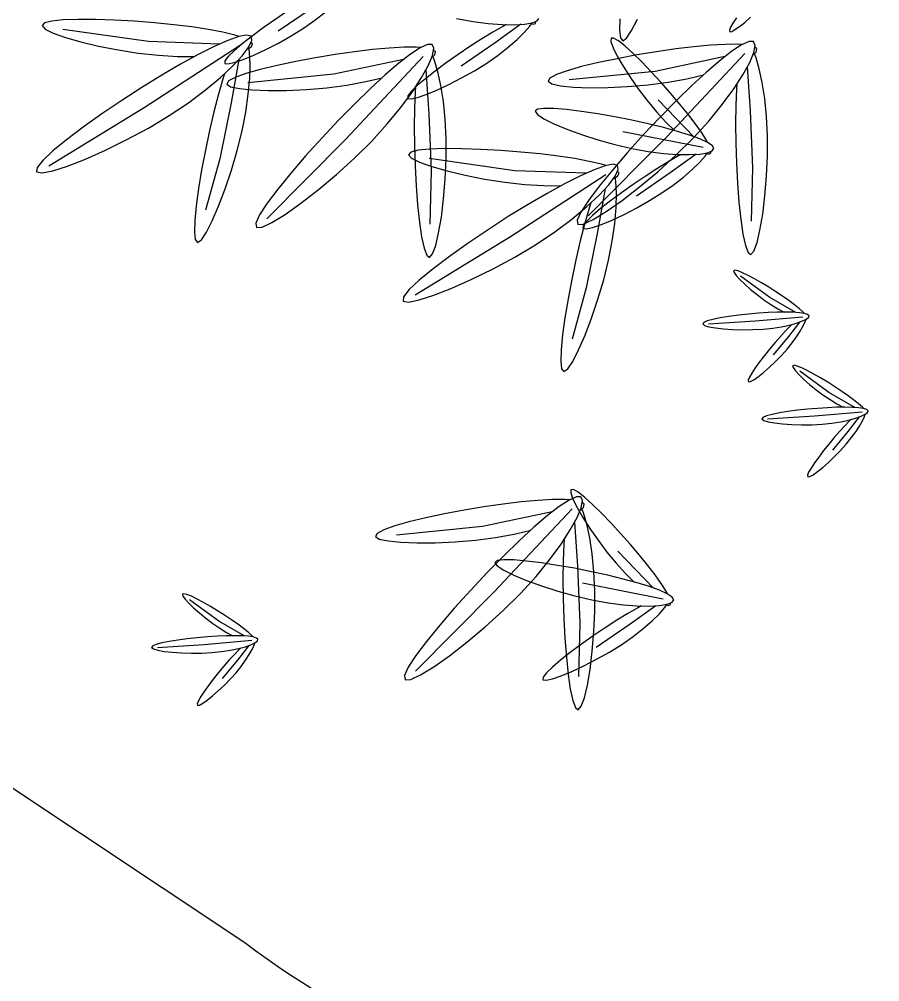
# Model space of a CAD drawing. Extents: x 302512 to 1034855, y -184136 to 410364.
# Drawn here: x 572855 to 576722, y -123200 to -118874 of the extents above; entities that cross this region are included whole.
import ezdxf

# ---------------------------------------------------------------- set-up
doc = ezdxf.new("R2010")
doc.units = 0
doc.header["$MEASUREMENT"] = 0
for name, color, linetype in [('坐椅', 7, 'Continuous'), ('树', 80, 'Continuous'), ('绿化', 97, 'Continuous'), ('绿地', 3, 'Continuous'), ('道路线', 161, 'Continuous')]:
    doc.layers.add(name, color=color, linetype=linetype)
doc.styles.add('DIM_FONT', font='SIMPLEX.shx', dxfattribs={"width": 0.8})

# ---------------------------------------------------------------- blocks, each defined once
blk = doc.blocks.new('_F43BVI')
at = {"layer": '绿地'}
for p, q in [((0.4343, 0.5825), (0.4285, 0.5959)), ((0.4891, 0.589), (0.4849, 0.5862)), ((0.4945, 0.5855), (0.4891, 0.589)), ((0.498, 0.5777), (0.4945, 0.5855)), ((0.4213, 0.5702), (0.4286, 0.561)), ((0.4387, 0.5705), (0.4343, 0.5825)), ((0.4417, 0.5607), (0.4387, 0.5705)), ((0.4728, 0.5651), (0.4695, 0.557)), ((0.5045, 0.5821), (0.4939, 0.5812)), ((0.5266, 0.5814), (0.5045, 0.5821)), ((0.5531, 0.5787), (0.5266, 0.5814)), ((0.5833, 0.5739), (0.5531, 0.5787)), ((0.6164, 0.5667), (0.5833, 0.5739)), ((0.6516, 0.5571), (0.6164, 0.5667)), ((0.4286, 0.561), (0.4348, 0.5542)), ((0.4348, 0.5542), (0.4395, 0.5504)), ((0.4395, 0.5504), (0.4423, 0.5501)), ((0.443, 0.5537), (0.4417, 0.5607)), ((0.4423, 0.5501), (0.443, 0.5537)), ((0.4695, 0.557), (0.4624, 0.5345)), ((0.4905, 0.5641), (0.5943, 0.3752)), ((0.516, 0.5609), (0.5969, 0.5404)), ((0.6879, 0.5452), (0.6516, 0.5571)), ((0.4624, 0.5345), (0.4553, 0.5074)), ((0.5412, 0.5317), (0.5489, 0.5285)), ((0.5489, 0.5285), (0.5786, 0.5175)), ((0.5969, 0.5404), (0.7008, 0.5108)), ((0.724, 0.5316), (0.6879, 0.5452)), ((0.7586, 0.517), (0.724, 0.5316)), ((0.4844, 0.5268), (0.47, 0.3927)), ((0.5786, 0.5175), (0.6113, 0.5065)), ((0.7008, 0.5108), (0.796, 0.4771)), ((0.79, 0.5023), (0.7586, 0.517)), ((0.9816, 0.5129), (0.9718, 0.5064)), ((0.9986, 0.5143), (0.9783, 0.4261)), ((0.9901, 0.5179), (0.9816, 0.5129)), ((0.9934, 0.5195), (0.9901, 0.5179)), ((1.008, 0.516), (1.0045, 0.5187)), ((1.0148, 0.5096), (1.008, 0.516)), ((0.4553, 0.5074), (0.4483, 0.4766)), ((0.6113, 0.5065), (0.6464, 0.4955)), ((0.6464, 0.4955), (0.6828, 0.485)), ((0.8169, 0.4881), (0.79, 0.5023)), ((0.9863, 0.5043), (0.9443, 0.4663)), ((0.9609, 0.4987), (0.9494, 0.4899)), ((0.9718, 0.5064), (0.9609, 0.4987)), ((1.0057, 0.5062), (1.0253, 0.4771)), ((1.0224, 0.5014), (1.0148, 0.5096)), ((1.0305, 0.4914), (1.0224, 0.5014)), ((0.4483, 0.4766), (0.4416, 0.4427)), ((0.502, 0.4455), (0.5046, 0.4774)), ((0.6828, 0.485), (0.7193, 0.4752)), ((0.7193, 0.4752), (0.7543, 0.4667)), ((0.8378, 0.4755), (0.8169, 0.4881)), ((0.8512, 0.465), (0.8378, 0.4755)), ((0.9373, 0.4803), (0.925, 0.4702)), ((0.9494, 0.4899), (0.9373, 0.4803)), ((0.9574, 0.464), (0.9691, 0.4739)), ((0.9691, 0.4739), (0.9788, 0.4832)), ((1.0054, 0.4899), (1.007, 0.4868)), ((1.007, 0.4868), (1.0132, 0.4751)), ((1.0132, 0.4751), (1.0204, 0.4624)), ((1.0253, 0.4771), (1.0496, 0.4388)), ((1.0388, 0.4799), (1.0305, 0.4914)), ((1.0471, 0.4671), (1.0388, 0.4799)), ((0.7543, 0.4667), (0.7864, 0.4599)), ((0.7864, 0.4599), (0.8141, 0.4551)), ((0.8502, 0.4535), (0.8557, 0.4574)), ((0.8557, 0.4574), (0.8512, 0.465)), ((0.9443, 0.4663), (0.8886, 0.4261)), ((0.913, 0.4598), (0.9018, 0.4497)), ((0.925, 0.4702), (0.913, 0.4598)), ((0.9447, 0.4542), (0.9574, 0.464)), ((1.0204, 0.4624), (1.0283, 0.4492)), ((1.0552, 0.4532), (1.0471, 0.4671)), ((0.4416, 0.4427), (0.4353, 0.4065)), ((0.4971, 0.4094), (0.502, 0.4455)), ((0.6065, 0.44), (0.5873, 0.434)), ((0.6229, 0.4443), (0.6065, 0.44)), ((0.6291, 0.4454), (0.6229, 0.4443)), ((0.6465, 0.4349), (0.6499, 0.44)), ((0.6499, 0.4446), (0.6466, 0.4461)), ((0.6516, 0.4326), (0.647, 0.4388)), ((0.6499, 0.44), (0.6499, 0.4446)), ((0.8141, 0.4551), (0.8359, 0.4528)), ((0.8359, 0.4528), (0.8502, 0.4535)), ((0.8918, 0.4401), (0.8836, 0.4317)), ((0.9018, 0.4497), (0.8918, 0.4401)), ((0.9182, 0.4363), (0.9314, 0.4449)), ((0.9314, 0.4449), (0.9447, 0.4542)), ((1.0283, 0.4492), (1.0368, 0.4357)), ((1.0627, 0.4388), (1.0552, 0.4532)), ((1.0694, 0.4245), (1.0627, 0.4388)), ((0.6102, 0.4237), (0.5229, 0.3811)), ((0.5658, 0.4265), (0.5425, 0.4176)), ((0.6353, 0.4343), (0.5598, 0.2987)), ((0.5873, 0.434), (0.5658, 0.4265)), ((0.6597, 0.4189), (0.6516, 0.4326)), ((0.8777, 0.4246), (0.8745, 0.4195)), ((0.8745, 0.4195), (0.8746, 0.4167)), ((0.8836, 0.4317), (0.8777, 0.4246)), ((0.8851, 0.4186), (0.8944, 0.4229)), ((0.8944, 0.4229), (0.9057, 0.4289)), ((0.9057, 0.4289), (0.9182, 0.4363)), ((0.9783, 0.4261), (0.956, 0.3402)), ((1.0368, 0.4357), (1.0455, 0.4225)), ((1.0455, 0.4225), (1.0541, 0.41)), ((1.0752, 0.4111), (1.0694, 0.4245)), ((0.4353, 0.4065), (0.4296, 0.369)), ((0.49, 0.3719), (0.4971, 0.4094)), ((0.5181, 0.4076), (0.493, 0.3967)), ((0.5425, 0.4176), (0.5181, 0.4076)), ((0.6431, 0.4175), (0.6616, 0.3603)), ((0.6682, 0.4017), (0.6597, 0.4189)), ((0.6768, 0.3814), (0.6682, 0.4017)), ((0.8746, 0.4167), (0.8782, 0.4165)), ((0.8782, 0.4165), (0.8851, 0.4186)), ((1.0541, 0.41), (1.0622, 0.3989)), ((1.0797, 0.3992), (1.0752, 0.4111)), ((0.3828, 0.3742), (0.3655, 0.3915)), ((0.47, 0.3927), (0.4349, 0.2329)), ((0.4683, 0.3854), (0.445, 0.374)), ((0.493, 0.3967), (0.4683, 0.3854)), ((0.5674, 0.3819), (0.5879, 0.3925)), ((0.6349, 0.3909), (0.6359, 0.385)), ((0.6359, 0.385), (0.6406, 0.3627)), ((1.0622, 0.3989), (1.0695, 0.3896)), ((1.0695, 0.3896), (1.0757, 0.3828)), ((1.0757, 0.3828), (1.0804, 0.379)), ((1.0827, 0.3894), (1.0797, 0.3992)), ((1.0839, 0.3823), (1.0827, 0.3894)), ((0.3933, 0.3608), (0.3828, 0.3742)), ((0.445, 0.374), (0.424, 0.363)), ((0.4296, 0.369), (0.4248, 0.3316)), ((0.4812, 0.3342), (0.49, 0.3719)), ((0.5179, 0.361), (0.5435, 0.371)), ((0.5435, 0.371), (0.5674, 0.3819)), ((0.5943, 0.3752), (0.6908, 0.1874)), ((0.6851, 0.3585), (0.6768, 0.3814)), ((1.0804, 0.379), (1.0832, 0.3787)), ((1.0832, 0.3787), (1.0839, 0.3823)), ((0.3549, 0.3601), (0.3755, 0.3527)), ((0.3755, 0.3527), (0.3896, 0.3499)), ((0.3896, 0.3499), (0.3958, 0.3524)), ((0.3958, 0.3524), (0.3933, 0.3608)), ((0.4065, 0.353), (0.3934, 0.3443)), ((0.424, 0.363), (0.4065, 0.353)), ((0.4657, 0.3442), (0.4916, 0.3519)), ((0.4916, 0.3519), (0.5179, 0.361)), ((0.6406, 0.3627), (0.6464, 0.3385)), ((0.6616, 0.3603), (0.6833, 0.2856)), ((0.6927, 0.3334), (0.6851, 0.3585)), ((0.3857, 0.3373), (0.3845, 0.3326)), ((0.3845, 0.3326), (0.3905, 0.3305)), ((0.3934, 0.3443), (0.3857, 0.3373)), ((0.3905, 0.3305), (0.4027, 0.3308)), ((0.4027, 0.3308), (0.4201, 0.3334)), ((0.4201, 0.3334), (0.4415, 0.3379)), ((0.4248, 0.3316), (0.4209, 0.2957)), ((0.4415, 0.3379), (0.4657, 0.3442)), ((0.4713, 0.2981), (0.4812, 0.3342)), ((0.6464, 0.3385), (0.6531, 0.3129)), ((0.6993, 0.3067), (0.6927, 0.3334)), ((0.6531, 0.3129), (0.6606, 0.2867)), ((0.4209, 0.2957), (0.4183, 0.263)), ((0.4608, 0.265), (0.4713, 0.2981)), ((0.7048, 0.2794), (0.6993, 0.3067)), ((0.6606, 0.2867), (0.6687, 0.2607)), ((0.7092, 0.2527), (0.7048, 0.2794)), ((0.4183, 0.263), (0.4172, 0.2349)), ((0.4503, 0.2365), (0.4608, 0.265)), ((0.6321, 0.2678), (0.6273, 0.2661)), ((0.6366, 0.2631), (0.6321, 0.2678)), ((0.6454, 0.2574), (0.6349, 0.2591)), ((0.638, 0.2547), (0.6366, 0.2631)), ((0.6667, 0.2515), (0.6454, 0.2574)), ((0.6687, 0.2607), (0.6769, 0.2361)), ((0.6054, 0.2414), (0.5932, 0.2213)), ((0.6106, 0.2485), (0.6054, 0.2414)), ((0.6275, 0.2433), (0.6831, 0.0351)), ((0.6918, 0.2425), (0.6667, 0.2515)), ((0.72, 0.2306), (0.6918, 0.2425)), ((0.7122, 0.2279), (0.7092, 0.2527)), ((0.4172, 0.2349), (0.4177, 0.2131)), ((0.4404, 0.2141), (0.4503, 0.2365)), ((0.5932, 0.2213), (0.5798, 0.1967)), ((0.6515, 0.2341), (0.7252, 0.1948)), ((0.6769, 0.2361), (0.685, 0.2139)), ((0.7139, 0.2061), (0.7122, 0.2279)), ((0.7504, 0.2157), (0.72, 0.2306)), ((0.3099, 0.1959), (0.3133, 0.201)), ((0.3134, 0.2056), (0.3101, 0.2071)), ((0.3133, 0.201), (0.3134, 0.2056)), ((0.4177, 0.2131), (0.4202, 0.1989)), ((0.4318, 0.1995), (0.4404, 0.2141)), ((0.6127, 0.2085), (0.5666, 0.0817)), ((0.685, 0.2139), (0.6927, 0.1952)), ((0.7142, 0.1885), (0.7139, 0.2061)), ((0.7822, 0.198), (0.7504, 0.2157)), ((0.315, 0.1936), (0.3105, 0.1998)), ((0.3231, 0.1799), (0.315, 0.1936)), ((0.4202, 0.1989), (0.4249, 0.1941)), ((0.4249, 0.1941), (0.4318, 0.1995)), ((0.5798, 0.1967), (0.5656, 0.1684)), ((0.669, 0.1997), (0.6757, 0.1948)), ((0.6757, 0.1948), (0.7019, 0.177)), ((0.6927, 0.1952), (0.6996, 0.181)), ((0.7129, 0.1763), (0.7142, 0.1885)), ((0.7252, 0.1948), (0.819, 0.1413)), ((0.8146, 0.1778), (0.7822, 0.198)), ((0.3065, 0.1785), (0.325, 0.1213)), ((0.3316, 0.1627), (0.3231, 0.1799)), ((0.5656, 0.1684), (0.551, 0.1371)), ((0.6996, 0.181), (0.7055, 0.1725)), ((0.7019, 0.177), (0.7311, 0.1584)), ((0.7055, 0.1725), (0.71, 0.1707)), ((0.71, 0.1707), (0.7129, 0.1763)), ((0.8465, 0.1559), (0.8146, 0.1778)), ((0.2983, 0.1519), (0.2994, 0.146)), ((0.2994, 0.146), (0.3041, 0.1237)), ((0.3402, 0.1424), (0.3316, 0.1627)), ((0.6103, 0.1254), (0.6205, 0.1558)), ((0.7311, 0.1584), (0.7624, 0.1394)), ((0.8765, 0.1334), (0.8465, 0.1559)), ((0.3485, 0.1195), (0.3402, 0.1424)), ((0.551, 0.1371), (0.5363, 0.1035)), ((0.7624, 0.1394), (0.7953, 0.1205)), ((0.819, 0.1413), (0.9033, 0.0858)), ((0.9035, 0.1116), (0.8765, 0.1334)), ((0.3041, 0.1237), (0.3098, 0.0995)), ((0.325, 0.1213), (0.3467, 0.0466)), ((0.3561, 0.0944), (0.3485, 0.1195)), ((0.5969, 0.0915), (0.6103, 0.1254)), ((0.7953, 0.1205), (0.8284, 0.1023)), ((0.9263, 0.0915), (0.9035, 0.1116)), ((0.3098, 0.0995), (0.3165, 0.074)), ((0.3627, 0.0677), (0.3561, 0.0944)), ((0.5363, 0.1035), (0.5218, 0.0684)), ((0.5811, 0.0568), (0.5969, 0.0915)), ((0.8284, 0.1023), (0.8604, 0.0857)), ((0.9435, 0.0742), (0.9263, 0.0915)), ((0.3165, 0.074), (0.3241, 0.0477)), ((0.5666, 0.0817), (0.4943, -0.065)), ((0.8604, 0.0857), (0.8899, 0.0713)), ((0.954, 0.0608), (0.9435, 0.0742)), ((0.3683, 0.0404), (0.3627, 0.0677)), ((0.5218, 0.0684), (0.5081, 0.0332)), ((0.5635, 0.0223), (0.5811, 0.0568)), ((0.8899, 0.0713), (0.9157, 0.0601)), ((0.9157, 0.0601), (0.9363, 0.0527)), ((0.9566, 0.0524), (0.954, 0.0608)), ((0.3241, 0.0477), (0.3321, 0.0217)), ((0.3726, 0.0137), (0.3683, 0.0404)), ((0.9363, 0.0527), (0.9503, 0.0498)), ((0.9503, 0.0498), (0.9566, 0.0524)), ((0.3321, 0.0217), (0.3403, -0.0029)), ((0.5081, 0.0332), (0.4957, -0.0006)), ((0.5452, -0.0104), (0.5635, 0.0223)), ((0.6831, 0.0351), (0.7319, -0.1704)), ((0.3058, 0.0091), (0.3015, 0.0063)), ((0.3112, 0.0057), (0.3058, 0.0091)), ((0.3211, 0.0022), (0.3105, 0.0014)), ((0.3146, -0.0022), (0.3112, 0.0057)), ((0.3432, 0.0016), (0.3211, 0.0022)), ((0.3698, -0.0011), (0.3432, 0.0016)), ((0.3756, -0.0111), (0.3726, 0.0137)), ((1.207, 0.0113), (1.2027, 0.0085)), ((1.2124, 0.0078), (1.207, 0.0113)), ((1.2223, 0.0044), (1.2117, 0.0036)), ((1.2158, 0), (1.2124, 0.0078)), ((1.2444, 0.0038), (1.2223, 0.0044)), ((1.271, 0.0011), (1.2444, 0.0038)), ((1.3012, -0.0038), (1.271, 0.0011)), ((0.2895, -0.0148), (0.2862, -0.0229)), ((0.3071, -0.0158), (0.4109, -0.2047)), ((0.3403, -0.0029), (0.3484, -0.0251)), ((0.4, -0.006), (0.3698, -0.0011)), ((0.3773, -0.0329), (0.3756, -0.0111)), ((0.4331, -0.0132), (0.4, -0.006)), ((0.4682, -0.0227), (0.4331, -0.0132)), ((0.4957, -0.0006), (0.4854, -0.0318)), ((0.5271, -0.04), (0.5452, -0.0104)), ((1.1907, -0.0126), (1.1874, -0.0207)), ((1.2083, -0.0136), (1.3121, -0.2025)), ((1.2338, -0.0168), (1.3148, -0.0373)), ((1.3343, -0.011), (1.3012, -0.0038)), ((1.3694, -0.0206), (1.3343, -0.011)), ((0.2862, -0.0229), (0.2791, -0.0454)), ((0.3326, -0.019), (0.4136, -0.0395)), ((0.3484, -0.0251), (0.3561, -0.0438)), ((0.3776, -0.0505), (0.3773, -0.0329)), ((0.5045, -0.0347), (0.4682, -0.0227)), ((0.4854, -0.0318), (0.4776, -0.0588)), ((0.5407, -0.0483), (0.5045, -0.0347)), ((1.1874, -0.0207), (1.1803, -0.0432)), ((1.4057, -0.0325), (1.3694, -0.0206)), ((1.4419, -0.0461), (1.4057, -0.0325)), ((0.2791, -0.0454), (0.272, -0.0724)), ((0.3011, -0.0531), (0.2866, -0.1872)), ((0.3561, -0.0438), (0.3631, -0.058)), ((0.3578, -0.0482), (0.3656, -0.0514)), ((0.3656, -0.0514), (0.3953, -0.0623)), ((0.3763, -0.0626), (0.3776, -0.0505)), ((0.4136, -0.0395), (0.5175, -0.0691)), ((0.5101, -0.0652), (0.5271, -0.04)), ((0.5752, -0.0629), (0.5407, -0.0483)), ((1.1803, -0.0432), (1.1732, -0.0702)), ((1.2023, -0.0509), (1.1878, -0.185)), ((1.259, -0.046), (1.2668, -0.0492)), ((1.2668, -0.0492), (1.2965, -0.0601)), ((1.3148, -0.0373), (1.4187, -0.0669)), ((1.4764, -0.0607), (1.4419, -0.0461)), ((0.272, -0.0724), (0.265, -0.1033)), ((0.3631, -0.058), (0.3689, -0.0665)), ((0.3689, -0.0665), (0.3734, -0.0683)), ((0.3734, -0.0683), (0.3763, -0.0626)), ((0.3953, -0.0623), (0.428, -0.0734)), ((0.4776, -0.0588), (0.4729, -0.0801)), ((0.4952, -0.0845), (0.5101, -0.0652)), ((0.5175, -0.0691), (0.6126, -0.1027)), ((0.6067, -0.0776), (0.5752, -0.0629)), ((1.1732, -0.0702), (1.1662, -0.1011)), ((1.2965, -0.0601), (1.3292, -0.0712)), ((1.3292, -0.0712), (1.3642, -0.0822)), ((1.4187, -0.0669), (1.5138, -0.1006)), ((1.5079, -0.0754), (1.4764, -0.0607)), ((0.428, -0.0734), (0.463, -0.0844)), ((0.463, -0.0844), (0.4995, -0.0949)), ((0.4729, -0.0801), (0.472, -0.0945)), ((0.4833, -0.0967), (0.4952, -0.0845)), ((0.6336, -0.0917), (0.6067, -0.0776)), ((1.3642, -0.0822), (1.4007, -0.0927)), ((1.5348, -0.0895), (1.5079, -0.0754)), ((1.5556, -0.1022), (1.5348, -0.0895)), ((0.265, -0.1033), (0.2583, -0.1372)), ((0.3186, -0.1343), (0.3213, -0.1024)), ((0.472, -0.0945), (0.4753, -0.1003)), ((0.4753, -0.1003), (0.4833, -0.0967)), ((0.4995, -0.0949), (0.5359, -0.1046)), ((0.5359, -0.1046), (0.571, -0.1131)), ((0.6544, -0.1044), (0.6336, -0.0917)), ((0.6678, -0.1149), (0.6544, -0.1044)), ((1.1662, -0.1011), (1.1595, -0.135)), ((1.2198, -0.1322), (1.2225, -0.1003)), ((1.4007, -0.0927), (1.4371, -0.1024)), ((1.4371, -0.1024), (1.4722, -0.1109)), ((1.569, -0.1127), (1.5556, -0.1022)), ((0.571, -0.1131), (0.6031, -0.12)), ((0.6031, -0.12), (0.6308, -0.1247)), ((0.6308, -0.1247), (0.6525, -0.127)), ((0.6525, -0.127), (0.6669, -0.1264)), ((0.6669, -0.1264), (0.6723, -0.1224)), ((0.6723, -0.1224), (0.6678, -0.1149)), ((1.4722, -0.1109), (1.5043, -0.1178)), ((1.5043, -0.1178), (1.532, -0.1226)), ((1.532, -0.1226), (1.5537, -0.1248)), ((1.5537, -0.1248), (1.5681, -0.1242)), ((1.5681, -0.1242), (1.5735, -0.1202)), ((1.5735, -0.1202), (1.569, -0.1127)), ((0.2583, -0.1372), (0.252, -0.1733)), ((0.3137, -0.1704), (0.3186, -0.1343)), ((1.1595, -0.135), (1.1532, -0.1712)), ((1.2149, -0.1683), (1.2198, -0.1322)), ((0.1783, -0.1895), (0.17, -0.1666)), ((0.252, -0.1733), (0.2463, -0.2108)), ((0.3067, -0.208), (0.3137, -0.1704)), ((1.1532, -0.1712), (1.1475, -0.2087)), ((1.2079, -0.2058), (1.2149, -0.1683)), ((0.1548, -0.1877), (0.1765, -0.2624)), ((0.1859, -0.2146), (0.1783, -0.1895)), ((0.2866, -0.1872), (0.2515, -0.3469)), ((1.1878, -0.185), (1.1527, -0.3448)), ((0.1926, -0.2413), (0.1859, -0.2146)), ((0.2463, -0.2108), (0.2414, -0.2483)), ((0.2979, -0.2456), (0.3067, -0.208)), ((0.4109, -0.2047), (0.5075, -0.3925)), ((1.1475, -0.2087), (1.1426, -0.2461)), ((1.1991, -0.2435), (1.2079, -0.2058)), ((1.3121, -0.2025), (1.4087, -0.3903)), ((0.1464, -0.2351), (0.1539, -0.2613)), ((0.1981, -0.2686), (0.1926, -0.2413)), ((0.2414, -0.2483), (0.2376, -0.2841)), ((0.2879, -0.2818), (0.2979, -0.2456)), ((1.1426, -0.2461), (1.1388, -0.282)), ((1.1891, -0.2796), (1.1991, -0.2435)), ((0.1539, -0.2613), (0.1619, -0.2873)), ((0.2024, -0.2953), (0.1981, -0.2686)), ((0.1619, -0.2873), (0.1701, -0.3119)), ((0.2376, -0.2841), (0.2349, -0.3169)), ((0.2774, -0.3149), (0.2879, -0.2818)), ((1.1388, -0.282), (1.1361, -0.3147)), ((1.1786, -0.3127), (1.1891, -0.2796)), ((0.2054, -0.3201), (0.2024, -0.2953)), ((0.1701, -0.3119), (0.1783, -0.3341)), ((0.1848, -0.3157), (0.18, -0.3174)), ((0.1892, -0.3203), (0.1848, -0.3157)), ((0.198, -0.3261), (0.1875, -0.3243)), ((0.1907, -0.3288), (0.1892, -0.3203)), ((0.2194, -0.332), (0.198, -0.3261)), ((0.2071, -0.3419), (0.2054, -0.3201)), ((0.2349, -0.3169), (0.2338, -0.3449)), ((0.2669, -0.3434), (0.2774, -0.3149)), ((1.1361, -0.3147), (1.135, -0.3427)), ((1.1681, -0.3412), (1.1786, -0.3127)), ((0.1581, -0.3421), (0.1458, -0.3622)), ((0.1632, -0.335), (0.1581, -0.3421)), ((0.1783, -0.3341), (0.1859, -0.3528)), ((0.1801, -0.3402), (0.2357, -0.5484)), ((0.2074, -0.3595), (0.2071, -0.3419)), ((0.2445, -0.3409), (0.2194, -0.332)), ((0.2338, -0.3449), (0.2344, -0.3668)), ((0.2726, -0.3529), (0.2445, -0.3409)), ((0.2571, -0.3657), (0.2669, -0.3434)), ((1.135, -0.3427), (1.1356, -0.3646)), ((1.1583, -0.3635), (1.1681, -0.3412)), ((0.1458, -0.3622), (0.1325, -0.3868)), ((0.1859, -0.3528), (0.1929, -0.367)), ((0.2041, -0.3494), (0.2778, -0.3887)), ((0.2061, -0.3717), (0.2074, -0.3595)), ((0.303, -0.3678), (0.2726, -0.3529)), ((1.1496, -0.3782), (1.1583, -0.3635)), ((0.1654, -0.375), (0.1192, -0.5017)), ((0.1929, -0.367), (0.1987, -0.3755)), ((0.1987, -0.3755), (0.2032, -0.3773)), ((0.2032, -0.3773), (0.2061, -0.3717)), ((0.2344, -0.3668), (0.2369, -0.3809)), ((0.2369, -0.3809), (0.2415, -0.3858)), ((0.2415, -0.3858), (0.2484, -0.3804)), ((0.2484, -0.3804), (0.2571, -0.3657)), ((0.3349, -0.3855), (0.303, -0.3678)), ((1.1356, -0.3646), (1.1381, -0.3788)), ((1.1381, -0.3788), (1.1427, -0.3836)), ((1.1427, -0.3836), (1.1496, -0.3782)), ((0.1325, -0.3868), (0.1183, -0.4151)), ((0.2216, -0.3838), (0.2284, -0.3887)), ((0.2284, -0.3887), (0.2546, -0.4065)), ((0.2778, -0.3887), (0.3716, -0.4422)), ((0.3673, -0.4057), (0.3349, -0.3855)), ((0.1183, -0.4151), (0.1037, -0.4464)), ((0.2546, -0.4065), (0.2837, -0.425)), ((0.3991, -0.4276), (0.3673, -0.4057)), ((0.163, -0.4581), (0.1732, -0.4277)), ((0.2837, -0.425), (0.3151, -0.4441)), ((0.4292, -0.45), (0.3991, -0.4276)), ((0.1037, -0.4464), (0.0889, -0.48)), ((0.3151, -0.4441), (0.348, -0.463)), ((0.3716, -0.4422), (0.4559, -0.4977)), ((0.4562, -0.4719), (0.4292, -0.45)), ((0.1496, -0.4919), (0.163, -0.4581)), ((0.348, -0.463), (0.3811, -0.4812)), ((0.4789, -0.492), (0.4562, -0.4719)), ((0.0889, -0.48), (0.0744, -0.515)), ((0.3811, -0.4812), (0.4131, -0.4978)), ((0.1192, -0.5017), (0.047, -0.6484)), ((0.1337, -0.5267), (0.1496, -0.4919)), ((0.4131, -0.4978), (0.4426, -0.5121)), ((0.4962, -0.5093), (0.4789, -0.492)), ((0.5067, -0.5227), (0.4962, -0.5093)), ((0.0744, -0.515), (0.0607, -0.5502)), ((0.1162, -0.5612), (0.1337, -0.5267)), ((0.4426, -0.5121), (0.4683, -0.5234)), ((0.4683, -0.5234), (0.4889, -0.5308)), ((0.5092, -0.5311), (0.5067, -0.5227)), ((0.4889, -0.5308), (0.503, -0.5336)), ((0.503, -0.5336), (0.5092, -0.5311)), ((0.0607, -0.5502), (0.0484, -0.5841)), ((0.0979, -0.5939), (0.1162, -0.5612)), ((0.2357, -0.5484), (0.2846, -0.7538)), ((0.0484, -0.5841), (0.038, -0.6153)), ((0.0798, -0.6235), (0.0979, -0.5939)), ((0.038, -0.6153), (0.0302, -0.6423)), ((-0.361, -0.6368), (-0.3695, -0.6418)), ((-0.3577, -0.6351), (-0.361, -0.6368)), ((-0.343, -0.6387), (-0.3466, -0.636)), ((0.0628, -0.6487), (0.0798, -0.6235)), ((-0.3648, -0.6504), (-0.4068, -0.6884)), ((-0.3793, -0.6483), (-0.3901, -0.656)), ((-0.3695, -0.6418), (-0.3793, -0.6483)), ((-0.3525, -0.6404), (-0.3728, -0.7286)), ((-0.3454, -0.6485), (-0.3257, -0.6776)), ((-0.3363, -0.645), (-0.343, -0.6387)), ((-0.3287, -0.6533), (-0.3363, -0.645)), ((-0.3206, -0.6633), (-0.3287, -0.6533)), ((0.0302, -0.6423), (0.0256, -0.6636)), ((0.0478, -0.668), (0.0628, -0.6487)), ((-0.4017, -0.6648), (-0.4138, -0.6743)), ((-0.3901, -0.656), (-0.4017, -0.6648)), ((-0.382, -0.6808), (-0.3723, -0.6715)), ((-0.3456, -0.6647), (-0.3441, -0.6679)), ((-0.3441, -0.6679), (-0.3379, -0.6796)), ((-0.3123, -0.6748), (-0.3206, -0.6633)), ((0.0256, -0.6636), (0.0246, -0.6779)), ((0.0359, -0.6802), (0.0478, -0.668)), ((1.2405, -0.6685), (1.2307, -0.675)), ((1.2576, -0.6671), (1.2373, -0.7553)), ((1.249, -0.6635), (1.2405, -0.6685)), ((1.2523, -0.6619), (1.249, -0.6635)), ((1.267, -0.6654), (1.2634, -0.6627)), ((1.2737, -0.6718), (1.267, -0.6654)), ((1.2813, -0.6801), (1.2737, -0.6718)), ((-0.4068, -0.6884), (-0.4625, -0.7286)), ((-0.4261, -0.6845), (-0.4381, -0.6949)), ((-0.4138, -0.6743), (-0.4261, -0.6845)), ((-0.4064, -0.7005), (-0.3936, -0.6907)), ((-0.3936, -0.6907), (-0.382, -0.6808)), ((-0.3379, -0.6796), (-0.3307, -0.6922)), ((-0.3257, -0.6776), (-0.3015, -0.7159)), ((-0.3039, -0.6876), (-0.3123, -0.6748)), ((-0.2959, -0.7015), (-0.3039, -0.6876)), ((0.0246, -0.6779), (0.028, -0.6838)), ((0.028, -0.6838), (0.0359, -0.6802)), ((1.2083, -0.6915), (1.1962, -0.7011)), ((1.2452, -0.6771), (1.2032, -0.7151)), ((1.2199, -0.6827), (1.2083, -0.6915)), ((1.2307, -0.675), (1.2199, -0.6827)), ((1.2644, -0.6915), (1.2659, -0.6946)), ((1.2646, -0.6753), (1.2843, -0.7043)), ((1.2894, -0.69), (1.2813, -0.6801)), ((1.2977, -0.7015), (1.2894, -0.69)), ((-0.4493, -0.705), (-0.4593, -0.7145)), ((-0.4381, -0.6949), (-0.4493, -0.705)), ((-0.4329, -0.7184), (-0.4197, -0.7098)), ((-0.4197, -0.7098), (-0.4064, -0.7005)), ((-0.3307, -0.6922), (-0.3228, -0.7055)), ((-0.3228, -0.7055), (-0.3143, -0.719)), ((-0.2884, -0.7159), (-0.2959, -0.7015)), ((1.1962, -0.7011), (1.1839, -0.7112)), ((1.2164, -0.7174), (1.228, -0.7075)), ((1.228, -0.7075), (1.2378, -0.6982)), ((1.2659, -0.6946), (1.2722, -0.7063)), ((1.2722, -0.7063), (1.2793, -0.719)), ((1.2843, -0.7043), (1.3086, -0.7426)), ((1.3061, -0.7143), (1.2977, -0.7015)), ((-0.4675, -0.723), (-0.4734, -0.73)), ((-0.4593, -0.7145), (-0.4675, -0.723)), ((-0.4567, -0.7318), (-0.4454, -0.7258)), ((-0.4454, -0.7258), (-0.4329, -0.7184)), ((-0.3728, -0.7286), (-0.395, -0.8144)), ((-0.3143, -0.719), (-0.3056, -0.7322)), ((-0.2816, -0.7301), (-0.2884, -0.7159)), ((1.2032, -0.7151), (1.1475, -0.7553)), ((1.1719, -0.7216), (1.1607, -0.7317)), ((1.1839, -0.7112), (1.1719, -0.7216)), ((1.1904, -0.7365), (1.2037, -0.7272)), ((1.2037, -0.7272), (1.2164, -0.7174)), ((1.2793, -0.719), (1.2872, -0.7322)), ((1.3141, -0.7282), (1.3061, -0.7143)), ((1.3216, -0.7426), (1.3141, -0.7282)), ((-0.4734, -0.73), (-0.4766, -0.7352)), ((-0.4766, -0.7352), (-0.4765, -0.738)), ((-0.4765, -0.738), (-0.4728, -0.7382)), ((-0.4728, -0.7382), (-0.466, -0.736)), ((-0.466, -0.736), (-0.4567, -0.7318)), ((-0.3056, -0.7322), (-0.297, -0.7447)), ((-0.297, -0.7447), (-0.2889, -0.7558)), ((-0.2759, -0.7435), (-0.2816, -0.7301)), ((-0.2714, -0.7555), (-0.2759, -0.7435)), ((1.1507, -0.7413), (1.1425, -0.7497)), ((1.1607, -0.7317), (1.1507, -0.7413)), ((1.1646, -0.7525), (1.1771, -0.7451)), ((1.1771, -0.7451), (1.1904, -0.7365)), ((1.2872, -0.7322), (1.2957, -0.7457)), ((1.2957, -0.7457), (1.3044, -0.759)), ((1.3284, -0.7569), (1.3216, -0.7426)), ((-0.2889, -0.7558), (-0.2815, -0.765)), ((-0.2815, -0.765), (-0.2754, -0.7718)), ((-0.2684, -0.7653), (-0.2714, -0.7555)), ((1.1366, -0.7568), (1.1334, -0.7619)), ((1.1334, -0.7619), (1.1335, -0.7647)), ((1.1335, -0.7647), (1.1372, -0.7649)), ((1.1425, -0.7497), (1.1366, -0.7568)), ((1.1372, -0.7649), (1.144, -0.7628)), ((1.144, -0.7628), (1.1533, -0.7585)), ((1.1533, -0.7585), (1.1646, -0.7525)), ((1.2373, -0.7553), (1.215, -0.8412)), ((1.3044, -0.759), (1.313, -0.7714)), ((1.3341, -0.7703), (1.3284, -0.7569)), ((-0.2754, -0.7718), (-0.2707, -0.7757)), ((-0.2707, -0.7757), (-0.2679, -0.7759)), ((-0.2672, -0.7723), (-0.2684, -0.7653)), ((-0.2679, -0.7759), (-0.2672, -0.7723)), ((1.313, -0.7714), (1.3212, -0.7825)), ((1.3212, -0.7825), (1.3285, -0.7918)), ((1.3386, -0.7822), (1.3341, -0.7703)), ((1.3416, -0.792), (1.3386, -0.7822)), ((1.3285, -0.7918), (1.3347, -0.7986)), ((1.3347, -0.7986), (1.3393, -0.8024)), ((1.3429, -0.7991), (1.3416, -0.792)), ((1.3422, -0.8027), (1.3429, -0.7991)), ((1.3393, -0.8024), (1.3422, -0.8027)), ((-0.1328, -1.1081), (-0.2083, -1.2437)), ((-0.1808, -1.1083), (-0.2023, -1.1159)), ((-0.1616, -1.1023), (-0.1808, -1.1083)), ((-0.1452, -1.098), (-0.1616, -1.1023)), ((-0.139, -1.0969), (-0.1452, -1.098)), ((-0.1217, -1.1074), (-0.1182, -1.1023)), ((-0.1182, -1.0977), (-0.1215, -1.0962)), ((-0.1165, -1.1097), (-0.1211, -1.1036)), ((-0.1182, -1.1023), (-0.1182, -1.0977)), ((-0.1084, -1.1234), (-0.1165, -1.1097)), ((-0.2256, -1.1247), (-0.25, -1.1347)), ((-0.1579, -1.1187), (-0.2452, -1.1612)), ((-0.2023, -1.1159), (-0.2256, -1.1247)), ((-0.125, -1.1248), (-0.1066, -1.1821)), ((-0.0999, -1.1407), (-0.1084, -1.1234)), ((-0.2751, -1.1456), (-0.2998, -1.157)), ((-0.25, -1.1347), (-0.2751, -1.1456)), ((-0.0913, -1.161), (-0.0999, -1.1407)), ((-0.2998, -1.157), (-0.3231, -1.1683)), ((-0.2246, -1.1713), (-0.2007, -1.1605)), ((-0.2007, -1.1605), (-0.1803, -1.1499)), ((-0.1332, -1.1514), (-0.1322, -1.1573)), ((-0.1322, -1.1573), (-0.1275, -1.1796)), ((-0.0831, -1.1839), (-0.0913, -1.161)), ((-0.3441, -1.1793), (-0.3616, -1.1893)), ((-0.3231, -1.1683), (-0.3441, -1.1793)), ((-0.2766, -1.1904), (-0.2502, -1.1814)), ((-0.2502, -1.1814), (-0.2246, -1.1713)), ((-0.1275, -1.1796), (-0.1217, -1.2038)), ((-0.1066, -1.1821), (-0.0848, -1.2567)), ((-0.0754, -1.209), (-0.0831, -1.1839)), ((-0.3747, -1.1981), (-0.3824, -1.205)), ((-0.3616, -1.1893), (-0.3747, -1.1981)), ((-0.3266, -1.2044), (-0.3024, -1.1982)), ((-0.3024, -1.1982), (-0.2766, -1.1904)), ((-0.3824, -1.205), (-0.3836, -1.2097)), ((-0.3836, -1.2097), (-0.3777, -1.2118)), ((-0.3777, -1.2118), (-0.3654, -1.2115)), ((-0.3654, -1.2115), (-0.348, -1.2089)), ((-0.348, -1.2089), (-0.3266, -1.2044)), ((-0.1217, -1.2038), (-0.115, -1.2294)), ((-0.0688, -1.2357), (-0.0754, -1.209)), ((-0.115, -1.2294), (-0.1075, -1.2556)), ((-0.0633, -1.263), (-0.0688, -1.2357)), ((-0.1075, -1.2556), (-0.0994, -1.2816)), ((-0.059, -1.2896), (-0.0633, -1.263)), ((-0.0994, -1.2816), (-0.0912, -1.3062)), ((-0.0559, -1.3144), (-0.059, -1.2896)), ((-0.0912, -1.3062), (-0.0831, -1.3284)), ((-0.0831, -1.3284), (-0.0754, -1.3471)), ((-0.0542, -1.3362), (-0.0559, -1.3144)), ((-0.0754, -1.3471), (-0.0685, -1.3613)), ((-0.054, -1.3538), (-0.0542, -1.3362)), ((-0.0685, -1.3613), (-0.0626, -1.3698)), ((-0.0581, -1.3716), (-0.0552, -1.366)), ((-0.0552, -1.366), (-0.054, -1.3538)), ((-0.0626, -1.3698), (-0.0581, -1.3716))]:
    blk.add_line(p, q, dxfattribs=at)
for points in [[(0.5556, 0.374), (0.5774, 0.334), (0.6, 0.2947), (0.6224, 0.2577), (0.6437, 0.2246), (0.6631, 0.197), (0.6795, 0.1765), (0.6922, 0.1648), (0.7002, 0.1636), (0.7028, 0.1737), (0.7004, 0.194), (0.6935, 0.2225), (0.6828, 0.2574), (0.6688, 0.2966), (0.652, 0.3383), (0.633, 0.3806), (0.6124, 0.4217), (0.5909, 0.4597), (0.569, 0.4939), (0.5476, 0.5237), (0.5275, 0.5486), (0.5093, 0.568), (0.4938, 0.5813), (0.4819, 0.5879), (0.4742, 0.5872), (0.4713, 0.579), (0.473, 0.5637), (0.4788, 0.5424), (0.4884, 0.5158), (0.5013, 0.4848), (0.517, 0.4503), (0.5353, 0.413)], [(0.9658, 0.4365), (0.9615, 0.4179), (0.9576, 0.3993), (0.9543, 0.3814), (0.9517, 0.365), (0.95, 0.351), (0.9495, 0.34), (0.9502, 0.3328), (0.9523, 0.3302), (0.956, 0.3326), (0.9609, 0.3396), (0.9667, 0.3505), (0.9731, 0.3644), (0.9797, 0.3806), (0.9861, 0.3984), (0.992, 0.4169), (0.997, 0.4356), (1.0009, 0.4535), (1.0036, 0.4703), (1.0052, 0.4857), (1.0059, 0.4991), (1.0056, 0.5102), (1.0045, 0.5187), (1.0026, 0.5241), (1, 0.5261), (0.9968, 0.5243), (0.993, 0.5191), (0.9889, 0.5108), (0.9845, 0.4998), (0.9798, 0.4864), (0.9751, 0.4712), (0.9704, 0.4544)], [(0.5443, 0.3218), (0.5283, 0.2932), (0.5129, 0.2644), (0.4989, 0.2365), (0.4869, 0.2109), (0.4775, 0.1885), (0.4713, 0.1706), (0.469, 0.1585), (0.4713, 0.1531), (0.4785, 0.1554), (0.4899, 0.1646), (0.5047, 0.1797), (0.5218, 0.1996), (0.5404, 0.2232), (0.5594, 0.2494), (0.578, 0.2771), (0.5951, 0.3054), (0.61, 0.3331), (0.6225, 0.3595), (0.6325, 0.384), (0.64, 0.4058), (0.6449, 0.4243), (0.6471, 0.4388), (0.6465, 0.4486), (0.6432, 0.453), (0.637, 0.4517), (0.6284, 0.4448), (0.6176, 0.4331), (0.6051, 0.4171), (0.5911, 0.3974), (0.576, 0.3745), (0.5603, 0.3491)], [(0.6452, 0.0431), (0.6569, -0.0009), (0.6694, -0.0444), (0.6823, -0.0857), (0.6951, -0.123), (0.7073, -0.1544), (0.7183, -0.1782), (0.7279, -0.1926), (0.7353, -0.1957), (0.7403, -0.1865), (0.7428, -0.1662), (0.743, -0.1369), (0.7409, -0.1005), (0.7366, -0.0591), (0.7303, -0.0145), (0.722, 0.0311), (0.7118, 0.0758), (0.7, 0.1179), (0.6869, 0.1563), (0.6733, 0.1904), (0.6597, 0.2194), (0.6467, 0.2426), (0.6349, 0.2592), (0.6248, 0.2684), (0.6172, 0.2696), (0.6124, 0.2623), (0.6104, 0.2472), (0.611, 0.225), (0.6139, 0.1969), (0.619, 0.1638), (0.6261, 0.1264), (0.6349, 0.0859)], [(0.3722, -0.2059), (0.3941, -0.2458), (0.4167, -0.2851), (0.4391, -0.3222), (0.4604, -0.3553), (0.4797, -0.3829), (0.4962, -0.4033), (0.5088, -0.415), (0.5168, -0.4163), (0.5194, -0.4061), (0.517, -0.3858), (0.5102, -0.3573), (0.4995, -0.3225), (0.4854, -0.2833), (0.4686, -0.2415), (0.4496, -0.1992), (0.4291, -0.1582), (0.4075, -0.1202), (0.3856, -0.086), (0.3643, -0.0561), (0.3441, -0.0312), (0.3259, -0.0119), (0.3105, 0.0014), (0.2986, 0.008), (0.2908, 0.0073), (0.2879, -0.0009), (0.2896, -0.0161), (0.2955, -0.0374), (0.305, -0.064), (0.3179, -0.095), (0.3337, -0.1296), (0.3519, -0.1668)], [(1.2734, -0.2037), (1.2953, -0.2437), (1.3179, -0.283), (1.3403, -0.32), (1.3616, -0.3531), (1.3809, -0.3807), (1.3974, -0.4012), (1.41, -0.4128), (1.418, -0.4141), (1.4206, -0.4039), (1.4182, -0.3836), (1.4114, -0.3551), (1.4007, -0.3203), (1.3866, -0.2811), (1.3698, -0.2394), (1.3508, -0.197), (1.3303, -0.156), (1.3087, -0.118), (1.2868, -0.0838), (1.2655, -0.054), (1.2453, -0.0291), (1.2271, -0.0097), (1.2117, 0.0036), (1.1998, 0.0102), (1.192, 0.0095), (1.1891, 0.0013), (1.1908, -0.0139), (1.1967, -0.0353), (1.2062, -0.0619), (1.2191, -0.0929), (1.2349, -0.1274), (1.2531, -0.1646)], [(0.1979, -0.5404), (0.2095, -0.5844), (0.2221, -0.6279), (0.235, -0.6692), (0.2477, -0.7065), (0.2599, -0.7379), (0.271, -0.7617), (0.2805, -0.7761), (0.2879, -0.7792), (0.2929, -0.77), (0.2955, -0.7497), (0.2956, -0.7204), (0.2935, -0.684), (0.2893, -0.6425), (0.2829, -0.598), (0.2747, -0.5524), (0.2645, -0.5076), (0.2526, -0.4656), (0.2396, -0.4271), (0.226, -0.393), (0.2123, -0.3641), (0.1993, -0.3409), (0.1875, -0.3243), (0.1775, -0.3151), (0.1699, -0.3138), (0.1651, -0.3212), (0.1631, -0.3363), (0.1636, -0.3584), (0.1666, -0.3865), (0.1717, -0.4197), (0.1787, -0.457), (0.1875, -0.4976)], [(-0.3852, -0.7182), (-0.3896, -0.7368), (-0.3935, -0.7554), (-0.3968, -0.7733), (-0.3994, -0.7896), (-0.4011, -0.8037), (-0.4016, -0.8147), (-0.4009, -0.8219), (-0.3988, -0.8245), (-0.3951, -0.8221), (-0.3902, -0.815), (-0.3844, -0.8042), (-0.378, -0.7903), (-0.3714, -0.7741), (-0.365, -0.7563), (-0.3591, -0.7377), (-0.3541, -0.7191), (-0.3502, -0.7012), (-0.3475, -0.6843), (-0.3459, -0.669), (-0.3452, -0.6556), (-0.3455, -0.6444), (-0.3466, -0.6359), (-0.3485, -0.6305), (-0.3511, -0.6286), (-0.3543, -0.6304), (-0.358, -0.6356), (-0.3622, -0.6439), (-0.3666, -0.6549), (-0.3713, -0.6682), (-0.376, -0.6835), (-0.3807, -0.7002)], [(1.2248, -0.7449), (1.2205, -0.7635), (1.2165, -0.7821), (1.2132, -0.8), (1.2106, -0.8164), (1.209, -0.8304), (1.2084, -0.8414), (1.2091, -0.8486), (1.2112, -0.8513), (1.2149, -0.8488), (1.2198, -0.8418), (1.2257, -0.8309), (1.232, -0.817), (1.2386, -0.8008), (1.245, -0.783), (1.2509, -0.7645), (1.2559, -0.7459), (1.2598, -0.7279), (1.2625, -0.7111), (1.2642, -0.6957), (1.2648, -0.6823), (1.2645, -0.6712), (1.2634, -0.6627), (1.2615, -0.6573), (1.2589, -0.6553), (1.2557, -0.6571), (1.252, -0.6623), (1.2478, -0.6706), (1.2434, -0.6817), (1.2388, -0.695), (1.2341, -0.7102), (1.2294, -0.727)], [(-0.2239, -1.2205), (-0.2399, -1.2491), (-0.2552, -1.278), (-0.2692, -1.3058), (-0.2812, -1.3315), (-0.2907, -1.3538), (-0.2968, -1.3717), (-0.2991, -1.3839), (-0.2968, -1.3892), (-0.2896, -1.3869), (-0.2782, -1.3777), (-0.2634, -1.3626), (-0.2463, -1.3427), (-0.2277, -1.3192), (-0.2087, -1.293), (-0.1902, -1.2652), (-0.173, -1.237), (-0.1581, -1.2092), (-0.1456, -1.1828), (-0.1356, -1.1584), (-0.1281, -1.1365), (-0.1233, -1.118), (-0.1211, -1.1036), (-0.1216, -1.0937), (-0.125, -1.0893), (-0.1311, -1.0907), (-0.1397, -1.0975), (-0.1505, -1.1092), (-0.1631, -1.1253), (-0.177, -1.145), (-0.1921, -1.1678), (-0.2078, -1.1932)]]:
    blk.add_lwpolyline(points, close=True, dxfattribs=at)
blk.add_lwpolyline([(0.2585, 0.0664), (0.2734, 0.0941), (0.2859, 0.1205), (0.296, 0.145), (0.3034, 0.1668), (0.3083, 0.1853), (0.3105, 0.1998), (0.3099, 0.2096), (0.3066, 0.214)], dxfattribs=at)
at = {"style": 'DIM_FONT', "width": 0.7, "flags": 9}
for tag in ['YSIZE', 'XSIZE']:
    blk.add_attdef(tag, (0, 0), '', height=0.5, dxfattribs=at)
blk = doc.blocks.new('ZU')
at = {"layer": '绿地', "xscale": 1.5, "yscale": 1.5, "zscale": 0.001, "rotation": 260.5308552460376}
blk.add_blockref('_F43BVI', (-0.8522, 0.1655), dxfattribs=at)
blk = doc.blocks.new('A$C0B5A7686')
at = {"layer": '树', "linetype": 'ByBlock', "xscale": 640, "yscale": 640, "zscale": 640, "rotation": 151.15692544915}
blk.add_blockref('ZU', (642.8, 1492.6), dxfattribs=at)
blk = doc.blocks.new('A$C750B0621')
at = {"layer": '树'}
blk.add_blockref('A$C0B5A7686', (0, 0), dxfattribs=at)
blk = doc.blocks.new('A$C5AB93D8E')
at = {"layer": '绿化', "xscale": 0.8, "yscale": 0.8, "zscale": 0.8}
blk.add_blockref('A$C750B0621', (0, 0), dxfattribs=at)
blk = doc.blocks.new('A$C68DB62A4')
at = {"layer": '绿化', "rotation": 236.3690562220917}
blk.add_blockref('A$C5AB93D8E', (801.7, 2393.5), dxfattribs=at)
blk = doc.blocks.new('_F37GYG')
at = {"layer": '绿化', "linetype": 'ByBlock', "xscale": 0.2867748092958204, "yscale": 0.2867748092958204, "zscale": 0.2867748092958204}
blk.add_blockref('A$C68DB62A4', (-306.06, -300.5), dxfattribs=at)
at = {"style": 'DIM_FONT', "width": 0.8, "flags": 9}
for tag in ['YSIZE', 'XSIZE']:
    blk.add_attdef(tag, (0, 0), '', height=0.5, dxfattribs=at)

msp = doc.modelspace()

# ---------------------------------------------------------------- linework, layer by layer
at = {"layer": '道路线'}
msp.add_line((572672.7, -122229.7), (573868.8, -123023.2), dxfattribs=at)
msp.add_arc((576025.9, -120203.6), 3550.1, 232.5834, 295.3462, dxfattribs=at)

# ---------------------------------------------------------------- block references
at = {"layer": '坐椅', "xscale": 10.78272, "yscale": 10.78272, "zscale": 10.78272}
for p in [(574425.6, -118736.8, -116953.2), (578293, -121364.7, -116953.2)]:
    msp.add_blockref('_F37GYG', p, dxfattribs=at)

doc.saveas('drawing.dxf')
